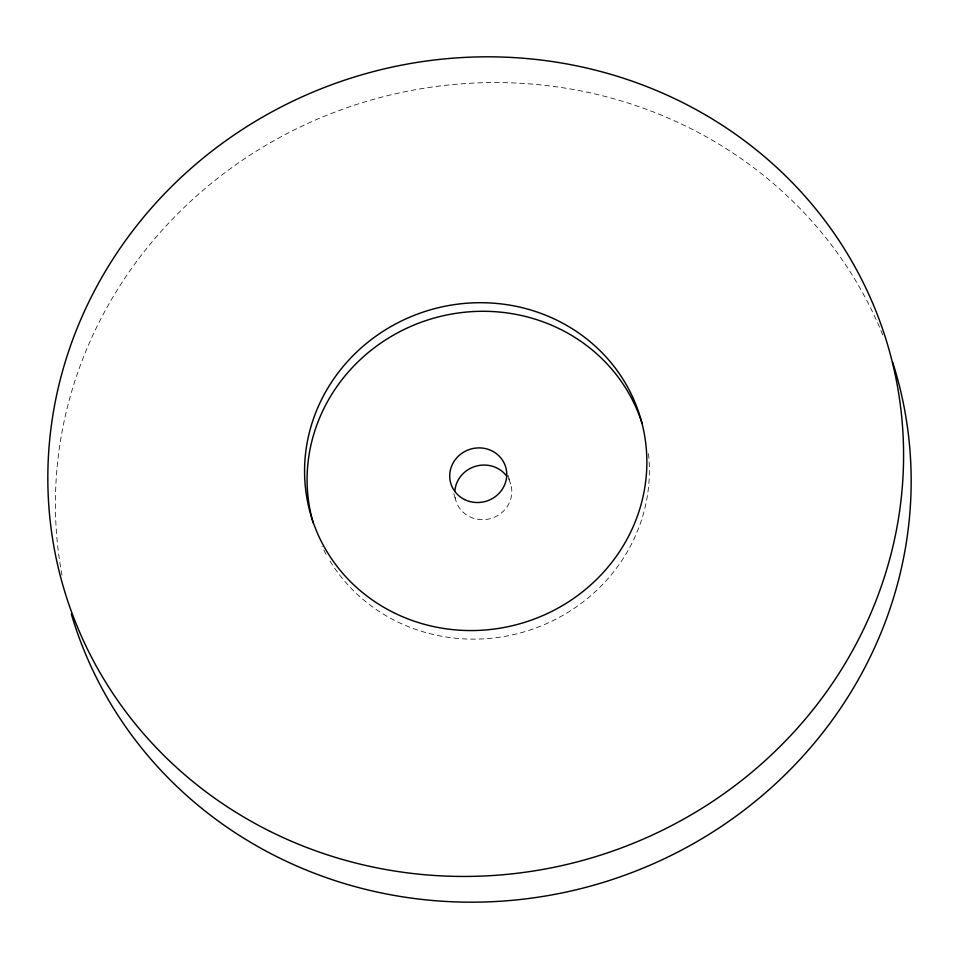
<?xml version="1.0" encoding="UTF-8"?>
<svg xmlns="http://www.w3.org/2000/svg" width="959" height="959" viewBox="0 0 959 959"><rect width="100%" height="100%" fill="white"/><g stroke="black" fill="none" stroke-linecap="round" stroke-linejoin="round"><path stroke-width="0.72" stroke-dasharray="4.79 3.6" d="M508.138 475.388L510.668 483.971M453.811 493.621L455.909 500.778M62.011 575.268A429.548 408.054 -16.4 0 1 369.814 100.407A429.548 408.054 -16.4 0 1 883.587 337.041M508.39 478.733A28.638 27.2 -16.4 0 1 491.308 518.363A28.638 27.2 -16.4 0 1 454.842 495.18M648.464 453.655A171.817 163.222 -16.4 0 1 530.027 630.015A171.817 163.222 -16.4 0 1 328.937 559.289M326.012 554.158A171.817 163.222 -16.4 0 1 321.984 546.234"/><path stroke-width="1.44" d="M892.601 362.118A429.548 408.054 -16.4 0 1 603.523 882.316A429.548 408.054 -16.4 0 1 71.374 614.204M454.854 490.9A28.638 27.2 -16.4 0 1 475.988 466.158A28.638 27.2 -16.4 0 1 506.855 476.347M313.149 522.835A171.817 163.222 -16.4 0 1 430.879 319.011A171.817 163.222 -16.4 0 1 642.051 423.398M270.366 831.501A429.548 408.054 -16.4 0 0 903.474 445.803A429.548 408.054 -16.4 0 0 253.296 122.596A429.548 408.054 -16.4 0 0 270.366 831.501M393.574 612.573A171.817 163.222 -16.4 0 0 646.822 458.294A171.817 163.222 -16.4 0 0 386.741 329.021A171.817 163.222 -16.4 0 0 393.574 612.573M464.552 499.531A28.638 27.2 -16.4 0 0 506.76 473.818A28.638 27.2 -16.4 0 0 463.413 452.276A28.638 27.2 -16.4 0 0 464.552 499.531"/></g></svg>
